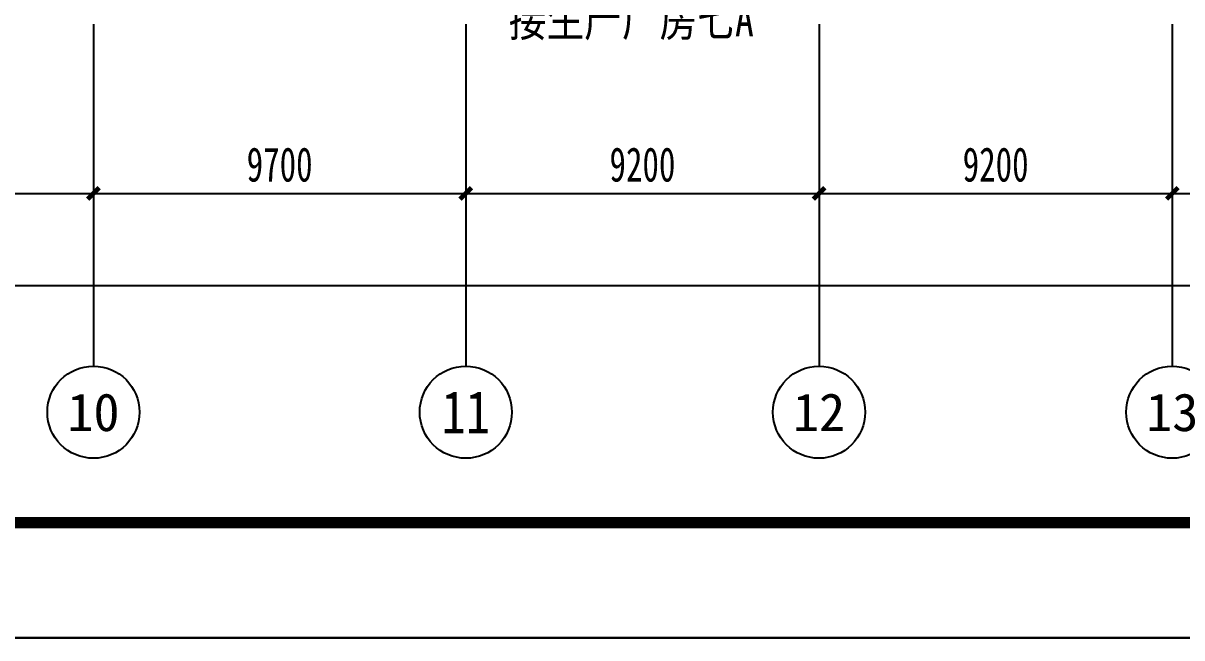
# Model space of a CAD drawing. Header units: millimetres. Extents: x -633009578 to 5705885, y -633235091 to 2571734.
# Drawn here: x 2853090 to 2883270, y 1835012 to 1851023 of the extents above; entities that cross this region are included whole.
import ezdxf
from ezdxf.enums import TextEntityAlignment as Align

# ---------------------------------------------------------------- set-up
doc = ezdxf.new("R2010")
doc.units = ezdxf.units.MM
doc.header["$LTSCALE"] = 1000
doc.header["$MEASUREMENT"] = 0
doc.layers.get('0').update_dxf_attribs({"color": 9})
for name, color, linetype in [('3T_WOOD', 21, 'Continuous'), ('A-TEXT(房间)', 243, 'Continuous'), ('AXIS_TEXT', 7, 'Continuous'), ('C-AXIS(轴号)', 3, 'Continuous'), ('设备-箱柜', 3, 'Continuous'), ('院图签、封面151013$0$PUB_TITLE', 153, 'Continuous'), ('院图签、封面151013$0$图签文字', 4, 'Continuous')]:
    doc.layers.add(name, color=color, linetype=linetype)
doc.styles.add('_TCH_AXIS', font='simhei.ttf', dxfattribs={"bigfont": 'GBCBIG'})
doc.styles.add('_TCH_DIM_T3', font='simhei.ttf', dxfattribs={"width": 0.707, "bigfont": 'GBCBIG'})
doc.styles.add('COMPLEX', font='simhei.ttf')
doc.styles.add('TXT', font='simhei.ttf', dxfattribs={"width": 0.8, "bigfont": 'hztxt.shx'})
doc.styles.add('院图签、封面151013$0$-宋体', font='simhei.ttf', dxfattribs={"width": 0.8})
doc.dimstyles.new('_TCH_ARCH&&300', dxfattribs={"dimtxt": 892.5, "dimasz": 300, "dimexe": 750, "dimexo": 900, "dimgap": 300, "dimtad": 1, "dimdec": 0, "dimzin": 0, "dimdsep": 46, "dimtxsty": '_TCH_DIM_T3', "dimblk": 'ARCHTICK', "dimcen": 0.09, "dimclrt": 7, "dimazin": 2, "dimtfac": 1, "dimtdec": 0, "dimtix": 1, "dimtmove": 2, "dimatfit": 3, "dimfxl": 1, "dimtolj": 1, "dimtzin": 0, "dimarcsym": 0})

# ---------------------------------------------------------------- blocks, each defined once
blk = doc.blocks.new('_ArchTick')
at = {"color": 0, "linetype": 'ByBlock', "const_width": 0.4}
blk.add_lwpolyline([(-0.5, -0.5), (0.5, 0.5)], dxfattribs=at)
blk = doc.blocks.new('*D532')
at = {"layer": 'C-AXIS(轴号)', "color": 0, "lineweight": -2, "transparency": 16777216}
for p, q in [((1189341, 1172122), (1189341, 1167862)), ((1199041, 1172122), (1199041, 1167862)), ((1189341, 1168612), (1199041, 1168612))]:
    blk.add_line(p, q, dxfattribs=at)
at = {"layer": 'Defpoints', "color": 0, "transparency": 16777216}
for p in [(1189341, 1173022), (1199041, 1173022), (1199041, 1168612)]:
    blk.add_point(p, dxfattribs=at)
at = {"layer": 'C-AXIS(轴号)', "color": 0, "linetype": 'ByBlock', "lineweight": -2, "transparency": 16777216, "xscale": 300, "yscale": 300, "zscale": 300, "rotation": 180}
blk.add_blockref('_ArchTick', (1189341, 1168612), dxfattribs=at)
at = {"layer": 'C-AXIS(轴号)', "color": 0, "linetype": 'ByBlock', "lineweight": -2, "transparency": 16777216, "xscale": 300, "yscale": 300, "zscale": 300}
blk.add_blockref('_ArchTick', (1199041, 1168612), dxfattribs=at)
at = {"layer": 'C-AXIS(轴号)', "color": 7, "transparency": 16777216, "insert": (1194191, 1169359), "char_height": 892.5, "attachment_point": 5, "style": '_TCH_DIM_T3'}
blk.add_mtext('\\A1;9700', dxfattribs=at)
blk = doc.blocks.new('*D533')
at = {"layer": 'C-AXIS(轴号)', "color": 0, "lineweight": -2, "transparency": 16777216}
for p, q in [((1199041, 1172122), (1199041, 1167862)), ((1208741, 1172122), (1208741, 1167862)), ((1199041, 1168612), (1208741, 1168612))]:
    blk.add_line(p, q, dxfattribs=at)
at = {"layer": 'Defpoints', "color": 0, "transparency": 16777216}
for p in [(1199041, 1173022), (1208741, 1173022), (1208741, 1168612)]:
    blk.add_point(p, dxfattribs=at)
at = {"layer": 'C-AXIS(轴号)', "color": 0, "linetype": 'ByBlock', "lineweight": -2, "transparency": 16777216, "xscale": 300, "yscale": 300, "zscale": 300, "rotation": 180}
blk.add_blockref('_ArchTick', (1199041, 1168612), dxfattribs=at)
at = {"layer": 'C-AXIS(轴号)', "color": 0, "linetype": 'ByBlock', "lineweight": -2, "transparency": 16777216, "xscale": 300, "yscale": 300, "zscale": 300}
blk.add_blockref('_ArchTick', (1208741, 1168612), dxfattribs=at)
at = {"layer": 'C-AXIS(轴号)', "color": 7, "transparency": 16777216, "insert": (1203891, 1169359), "char_height": 892.5, "attachment_point": 5, "style": '_TCH_DIM_T3'}
blk.add_mtext('\\A1;9700', dxfattribs=at)
blk = doc.blocks.new('*D534')
at = {"layer": 'C-AXIS(轴号)', "color": 0, "lineweight": -2, "transparency": 16777216}
for p, q in [((1208741, 1172122), (1208741, 1167862)), ((1217941, 1172122), (1217941, 1167862)), ((1208741, 1168612), (1217941, 1168612))]:
    blk.add_line(p, q, dxfattribs=at)
at = {"layer": 'Defpoints', "color": 0, "transparency": 16777216}
for p in [(1208741, 1173022), (1217941, 1173022), (1217941, 1168612)]:
    blk.add_point(p, dxfattribs=at)
at = {"layer": 'C-AXIS(轴号)', "color": 0, "linetype": 'ByBlock', "lineweight": -2, "transparency": 16777216, "xscale": 300, "yscale": 300, "zscale": 300, "rotation": 180}
blk.add_blockref('_ArchTick', (1208741, 1168612), dxfattribs=at)
at = {"layer": 'C-AXIS(轴号)', "color": 0, "linetype": 'ByBlock', "lineweight": -2, "transparency": 16777216, "xscale": 300, "yscale": 300, "zscale": 300}
blk.add_blockref('_ArchTick', (1217941, 1168612), dxfattribs=at)
at = {"layer": 'C-AXIS(轴号)', "color": 7, "transparency": 16777216, "insert": (1213341, 1169359), "char_height": 892.5, "attachment_point": 5, "style": '_TCH_DIM_T3'}
blk.add_mtext('\\A1;9200', dxfattribs=at)
blk = doc.blocks.new('*D535')
at = {"layer": 'C-AXIS(轴号)', "color": 0, "lineweight": -2, "transparency": 16777216}
for p, q in [((1217941, 1172122), (1217941, 1167862)), ((1227141, 1172122), (1227141, 1167862)), ((1217941, 1168612), (1227141, 1168612))]:
    blk.add_line(p, q, dxfattribs=at)
at = {"layer": 'Defpoints', "color": 0, "transparency": 16777216}
for p in [(1217941, 1173022), (1227141, 1173022), (1227141, 1168612)]:
    blk.add_point(p, dxfattribs=at)
at = {"layer": 'C-AXIS(轴号)', "color": 0, "linetype": 'ByBlock', "lineweight": -2, "transparency": 16777216, "xscale": 300, "yscale": 300, "zscale": 300, "rotation": 180}
blk.add_blockref('_ArchTick', (1217941, 1168612), dxfattribs=at)
at = {"layer": 'C-AXIS(轴号)', "color": 0, "linetype": 'ByBlock', "lineweight": -2, "transparency": 16777216, "xscale": 300, "yscale": 300, "zscale": 300}
blk.add_blockref('_ArchTick', (1227141, 1168612), dxfattribs=at)
at = {"layer": 'C-AXIS(轴号)', "color": 7, "transparency": 16777216, "insert": (1222541, 1169359), "char_height": 892.5, "attachment_point": 5, "style": '_TCH_DIM_T3'}
blk.add_mtext('\\A1;9200', dxfattribs=at)
blk = doc.blocks.new('*D536')
at = {"layer": 'C-AXIS(轴号)', "color": 0, "lineweight": -2, "transparency": 16777216}
for p, q in [((1227141, 1172122), (1227141, 1167862)), ((1236341, 1172122), (1236341, 1167862)), ((1227141, 1168612), (1236341, 1168612))]:
    blk.add_line(p, q, dxfattribs=at)
at = {"layer": 'Defpoints', "color": 0, "transparency": 16777216}
for p in [(1227141, 1173022), (1236341, 1173022), (1236341, 1168612)]:
    blk.add_point(p, dxfattribs=at)
at = {"layer": 'C-AXIS(轴号)', "color": 0, "linetype": 'ByBlock', "lineweight": -2, "transparency": 16777216, "xscale": 300, "yscale": 300, "zscale": 300, "rotation": 180}
blk.add_blockref('_ArchTick', (1227141, 1168612), dxfattribs=at)
at = {"layer": 'C-AXIS(轴号)', "color": 0, "linetype": 'ByBlock', "lineweight": -2, "transparency": 16777216, "xscale": 300, "yscale": 300, "zscale": 300}
blk.add_blockref('_ArchTick', (1236341, 1168612), dxfattribs=at)
at = {"layer": 'C-AXIS(轴号)', "color": 7, "transparency": 16777216, "insert": (1231741, 1169359), "char_height": 892.5, "attachment_point": 5, "style": '_TCH_DIM_T3'}
blk.add_mtext('\\A1;9200', dxfattribs=at)
blk = doc.blocks.new('*D539')
at = {"layer": 'C-AXIS(轴号)', "color": 0, "lineweight": -2, "transparency": 16777216}
for p, q in [((1121701, 1172122), (1121701, 1165462)), ((1255981, 1172122), (1255981, 1165462)), ((1121701, 1166212), (1255981, 1166212))]:
    blk.add_line(p, q, dxfattribs=at)
at = {"layer": 'Defpoints', "color": 0, "transparency": 16777216}
for p in [(1121701, 1173022), (1255981, 1173022), (1255981, 1166212)]:
    blk.add_point(p, dxfattribs=at)
at = {"layer": 'C-AXIS(轴号)', "color": 0, "linetype": 'ByBlock', "lineweight": -2, "transparency": 16777216, "xscale": 300, "yscale": 300, "zscale": 300, "rotation": 180}
blk.add_blockref('_ArchTick', (1121701, 1166212), dxfattribs=at)
at = {"layer": 'C-AXIS(轴号)', "color": 0, "linetype": 'ByBlock', "lineweight": -2, "transparency": 16777216, "xscale": 300, "yscale": 300, "zscale": 300}
blk.add_blockref('_ArchTick', (1255981, 1166212), dxfattribs=at)
at = {"layer": 'C-AXIS(轴号)', "color": 7, "transparency": 16777216, "insert": (1188841, 1166959), "char_height": 892.5, "attachment_point": 5, "style": '_TCH_DIM_T3'}
blk.add_mtext('\\A1;134280', dxfattribs=at)
blk = doc.blocks.new('_AXISO')
blk.add_circle((0, 0), 0.5)
at = {"layer": 'AXIS_TEXT', "style": 'COMPLEX', "width": 1.041667}
blk.add_attdef('A', text='', height=0.56, dxfattribs=at).set_placement((-0.25, -0.28), (0.25, -0.28), align=Align.FIT)
blk = doc.blocks.new('建筑图框_A1')
at = {"layer": '院图签、封面151013$0$PUB_TITLE'}
blk.add_lwpolyline([(0, 0), (84100, 0), (84100, 59400), (0, 59400)], close=True, dxfattribs=at)
at = {"layer": '院图签、封面151013$0$PUB_TITLE', "const_width": 100}
blk.add_lwpolyline([(2500, 1000), (83100, 1000), (83100, 58400), (2500, 58400)], close=True, dxfattribs=at)
at = {"layer": '院图签、封面151013$0$图签文字', "color": 6, "style": '院图签、封面151013$0$-宋体'}
for tag, height, width, p in [('工程主持人', 400, 0.8, (79991, 29506)), ('审定', 400, 0.8, (79991, 28706)), ('审核', 400, 0.8, (79991, 27906)), ('专业负责人', 400, 0.8, (79991, 27106)), ('校对', 400, 0.8, (79991, 26306)), ('设计', 400, 0.8, (79991, 25506)), ('方案设计人', 400, 0.8, (79991, 24707)), ('工程编号', 300, 0.7, (81000, 8700)), ('版次', 300, 0.7, (78738, 3006)), ('日期', 300, 0.7, (82038, 3000)), ('图号', 200, 0.7, (82538, 2400)), ('比例', 300, 0.7, (78738, 2200)), ('图号_X施', 300, 0.7, (81538, 2200)), ('图号_总数', 200, 0.7, (82538, 2000))]:
    blk.add_attdef(tag, text='', height=height, dxfattribs=dict(at, width=width)).set_placement(p, align=Align.MIDDLE_CENTER)
at = {"layer": '院图签、封面151013$0$图签文字', "color": 6, "style": '院图签、封面151013$0$-宋体', "width": 0.7}
for tag, p in [('建设单位_001', (80936, 7446)), ('工程名称_001', (80934, 6045)), ('图名_001', (79743, 4060))]:
    blk.add_attdef(tag, p, '', height=300, dxfattribs=at)
blk = doc.blocks.new('9-3-1')
at = {"layer": 'C-AXIS(轴号)'}
for p, q in [((1199040.6, 1173022.1), (1199040.6, 1164112.3)), ((1208740.6, 1173022.1), (1208740.6, 1164112.3)), ((1217940.6, 1173022.1), (1217940.6, 1164112.3)), ((1227140.6, 1173022.1), (1227140.6, 1164112.3))]:
    blk.add_line(p, q, dxfattribs=at)
ref = blk.add_blockref('_AXISO', (1199040.6, 1162912.3), dxfattribs=dict(at, xscale=2400, yscale=2400, zscale=2400))
ref.add_attrib('A', '10', dxfattribs={"layer": 'AXIS_TEXT', "height": 985.34, "style": '_TCH_AXIS'}).set_placement((1198360.2, 1162419.6), (1199720.9, 1162419.6), align=Align.FIT)
ref = blk.add_blockref('_AXISO', (1208740.6, 1162912.3), dxfattribs=dict(at, xscale=2400, yscale=2400, zscale=2400))
ref.add_attrib('A', '11', dxfattribs={"layer": 'AXIS_TEXT', "height": 1106.29, "style": '_TCH_AXIS'}).set_placement((1208108.4, 1162359.1), (1209372.8, 1162359.1), align=Align.FIT)
ref = blk.add_blockref('_AXISO', (1217940.6, 1162912.3), dxfattribs=dict(at, xscale=2400, yscale=2400, zscale=2400))
ref.add_attrib('A', '12', dxfattribs={"layer": 'AXIS_TEXT', "height": 985.34, "style": '_TCH_AXIS'}).set_placement((1217260.2, 1162419.6), (1218620.9, 1162419.6), align=Align.FIT)
ref = blk.add_blockref('_AXISO', (1227140.6, 1162912.3), dxfattribs=dict(at, xscale=2400, yscale=2400, zscale=2400))
ref.add_attrib('A', '13', dxfattribs={"layer": 'AXIS_TEXT', "height": 985.34, "style": '_TCH_AXIS'}).set_placement((1226460.2, 1162419.6), (1227820.9, 1162419.6), align=Align.FIT)
at = {"layer": 'A-TEXT(房间)', "style": 'TXT', "width": 0.8}
blk.add_text('接生产厂房七A', height=900, dxfattribs=at).set_placement((1209859.4, 1172702.4))
at = {"layer": 'C-AXIS(轴号)'}
for p1, p2, distance, picture, middle in [((1121700.6, 1173022.1), (1255980.6, 1173022.1), -6809.8, '*D539', (1188840.6, 1166958.5)), ((1189340.6, 1173022.1), (1199040.6, 1173022.1), -4409.8, '*D532', (1194190.6, 1169358.5)), ((1199040.6, 1173022.1), (1208740.6, 1173022.1), -4409.8, '*D533', (1203890.6, 1169358.5)), ((1208740.6, 1173022.1), (1217940.6, 1173022.1), -4409.8, '*D534', (1213340.6, 1169358.5)), ((1217940.6, 1173022.1), (1227140.6, 1173022.1), -4409.8, '*D535', (1222540.6, 1169358.5)), ((1227140.6, 1173022.1), (1236340.6, 1173022.1), -4409.8, '*D536', (1231740.6, 1169358.5))]:
    dim = blk.add_aligned_dim(p1=p1, p2=p2, distance=distance, dimstyle='_TCH_ARCH&&300', dxfattribs=at)
    dim.commit()
    dim.dimension.update_dxf_attribs({"geometry": picture, "text_midpoint": middle})

msp = doc.modelspace()

# ---------------------------------------------------------------- linework, layer by layer
at = {"elevation": 0}
msp.add_lwpolyline([(2725055.4, 2013212), (4008204.7, 2013212), (4008204.7, 1835012), (2725055.4, 1835012)], close=True, dxfattribs=at)

# ---------------------------------------------------------------- block references
at = {"layer": '3T_WOOD'}
msp.add_blockref('9-3-1', (1655879.4, 677977.5), dxfattribs=at)
at = {"layer": '设备-箱柜', "xscale": 3, "yscale": 3}
msp.add_blockref('建筑图框_A1', (2725055.4, 1835012, 0), dxfattribs=at)

doc.saveas('drawing.dxf')
